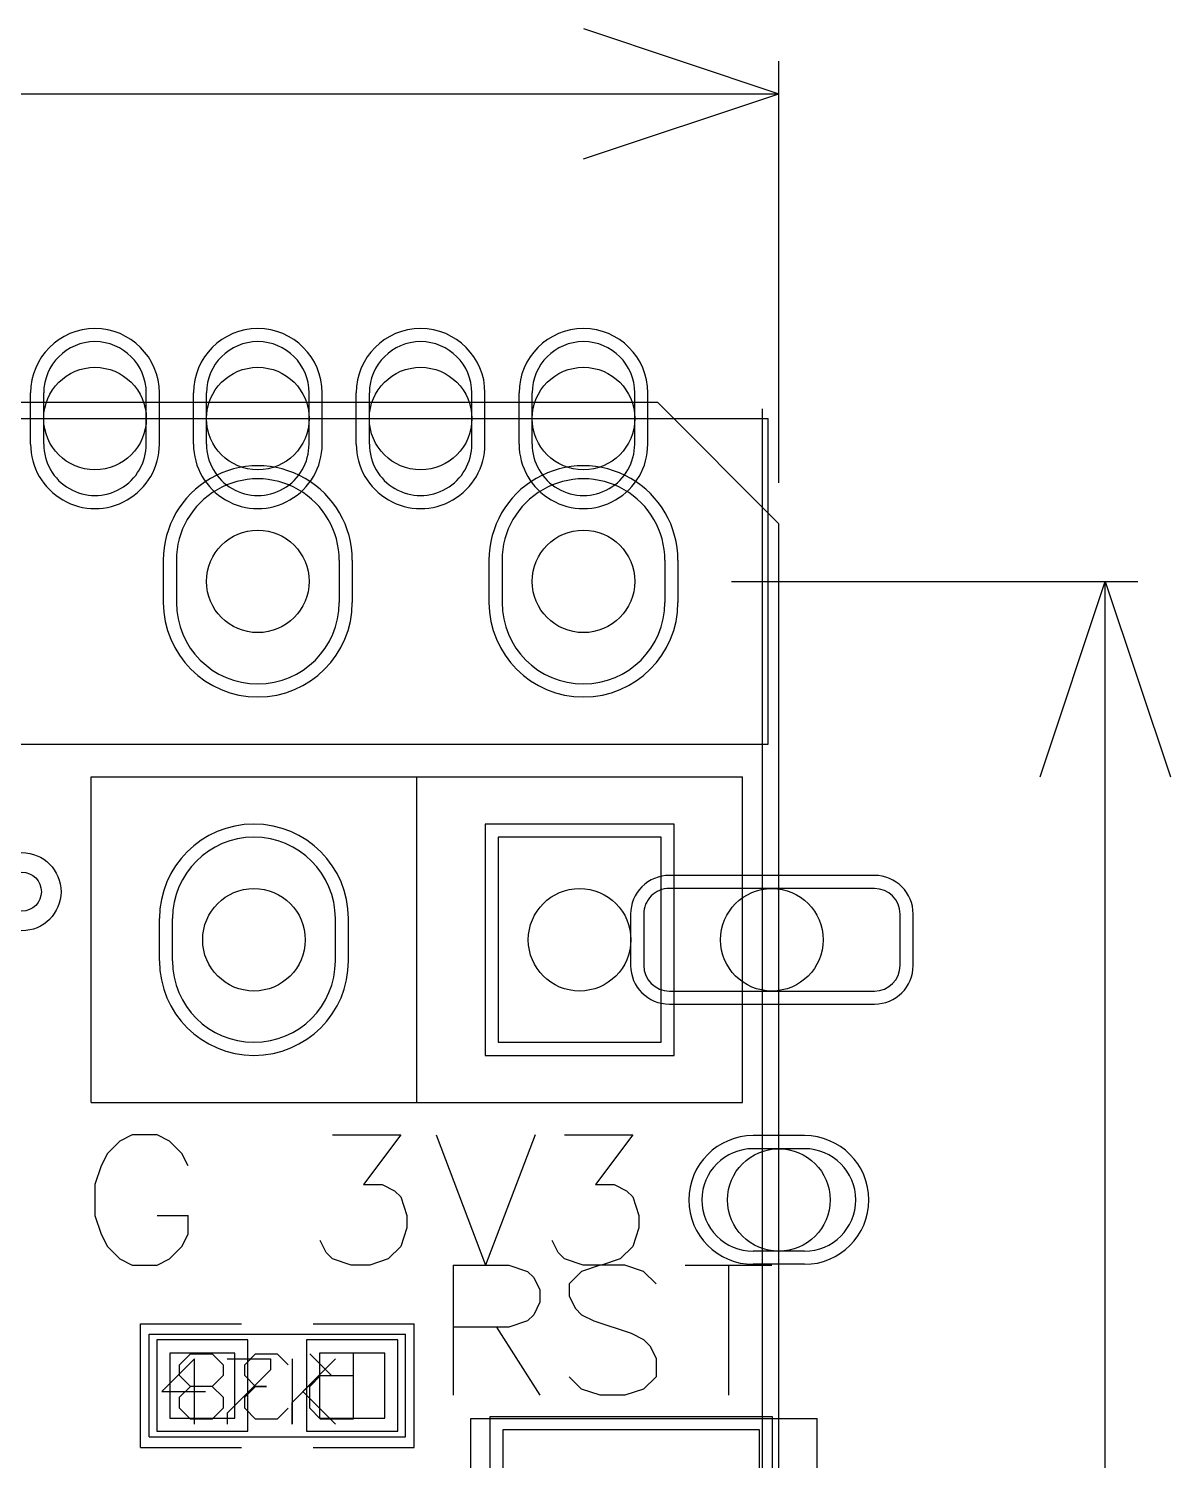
# Model space of a CAD drawing. Header units: millimetres. Extents: x 40.7 to 137.6, y 57.5 to 86.7.
# Drawn here: x 83.3 to 92.21, y 75.44 to 86.61 of the extents above; entities that cross this region are included whole.
import ezdxf

# ---------------------------------------------------------------- set-up
doc = ezdxf.new("R2010")
doc.units = ezdxf.units.MM
for name, color, linetype in [('BottomSolder', 6, 'Continuous'), ('DrillDrawing', 1, 'Continuous'), ('Mechanical1', 6, 'Continuous'), ('Mechanical13', 56, 'Continuous'), ('Mechanical15', 56, 'Continuous'), ('MultiLayer', 9, 'Continuous'), ('PadHoleLayer', 156, 'Continuous'), ('TopOverlay', 2, 'Continuous'), ('TopPaste', 8, 'Continuous'), ('TopSolder', 216, 'Continuous'), ('ViaHoleLayer', 16, 'Continuous')]:
    doc.layers.add(name, color=color, linetype=linetype)

# ---------------------------------------------------------------- blocks, each defined once
blk = doc.blocks.new('SIP1______1')
at = {"layer": 'BottomSolder'}
for p, q in [((-0.502, -0.2), (-0.502, 0.2)), ((0.502, -0.2), (0.502, 0.2))]:
    blk.add_line(p, q, dxfattribs=at)
for centre, start, end in [((0, 0.2), 0, 180), ((0, -0.2), 180, 0)]:
    blk.add_arc(centre, 0.502, start, end, dxfattribs=at)
at = {"layer": 'MultiLayer'}
for p, q in [((-0.4, -0.2), (-0.4, 0.2)), ((0.4, -0.2), (0.4, 0.2))]:
    blk.add_line(p, q, dxfattribs=at)
for centre, start, end in [((0, 0.2), 0, 180), ((0, -0.2), 180, 0)]:
    blk.add_arc(centre, 0.4, start, end, dxfattribs=at)
at = {"layer": 'PadHoleLayer'}
blk.add_circle((0, 0), 0.4, dxfattribs=at)
at = {"layer": 'TopSolder'}
for p, q in [((-0.502, -0.2), (-0.502, 0.2)), ((0.502, -0.2), (0.502, 0.2))]:
    blk.add_line(p, q, dxfattribs=at)
for centre, start, end in [((0, 0.2), 0, 180), ((0, -0.2), 180, 0)]:
    blk.add_arc(centre, 0.502, start, end, dxfattribs=at)
blk = doc.blocks.new('SIP30_15_1_27_4')
at = {"layer": 'BottomSolder'}
for p, q in [((31.248, 1.07), (31.248, 1.47)), ((32.252, 1.07), (32.252, 1.47)), ((32.518, 1.07), (32.518, 1.47)), ((33.522, 1.07), (33.522, 1.47)), ((33.788, 1.07), (33.788, 1.47)), ((34.792, 1.07), (34.792, 1.47)), ((35.058, 1.07), (35.058, 1.47)), ((36.062, 1.07), (36.062, 1.47)), ((32.283, 0.165), (32.283, -0.165)), ((33.757, 0.165), (33.757, -0.165)), ((34.823, 0.165), (34.823, -0.165)), ((36.297, 0.165), (36.297, -0.165))]:
    blk.add_line(p, q, dxfattribs=at)
for centre, radius, start, end in [((31.75, 1.47), 0.502, 0, 180), ((33.02, 1.47), 0.502, 0, 180), ((34.29, 1.47), 0.502, 0, 180), ((35.56, 1.47), 0.502, 0, 180), ((31.75, 1.07), 0.502, 180, 0), ((33.02, 1.07), 0.502, 180, 0), ((34.29, 1.07), 0.502, 180, 0), ((35.56, 1.07), 0.502, 180, 0), ((33.02, 0.165), 0.737, 360, 180), ((35.56, 0.165), 0.737, 360, 180), ((33.02, -0.165), 0.737, 180, 360), ((35.56, -0.165), 0.737, 180, 360)]:
    blk.add_arc(centre, radius, start, end, dxfattribs=at)
at = {"layer": 'MultiLayer'}
for p, q in [((31.35, 1.07), (31.35, 1.47)), ((32.15, 1.07), (32.15, 1.47)), ((32.62, 1.07), (32.62, 1.47)), ((33.42, 1.07), (33.42, 1.47)), ((33.89, 1.07), (33.89, 1.47)), ((34.69, 1.07), (34.69, 1.47)), ((35.16, 1.07), (35.16, 1.47)), ((35.96, 1.07), (35.96, 1.47)), ((32.385, 0.165), (32.385, -0.165)), ((33.655, 0.165), (33.655, -0.165)), ((34.925, 0.165), (34.925, -0.165)), ((36.195, 0.165), (36.195, -0.165))]:
    blk.add_line(p, q, dxfattribs=at)
for centre, radius, start, end in [((31.75, 1.47), 0.4, 0, 180), ((33.02, 1.47), 0.4, 0, 180), ((34.29, 1.47), 0.4, 0, 180), ((35.56, 1.47), 0.4, 0, 180), ((31.75, 1.07), 0.4, 180, 0), ((33.02, 1.07), 0.4, 180, 0), ((34.29, 1.07), 0.4, 180, 0), ((35.56, 1.07), 0.4, 180, 0), ((33.02, 0.165), 0.635, 360, 180), ((35.56, 0.165), 0.635, 360, 180), ((33.02, -0.165), 0.635, 180, 360), ((35.56, -0.165), 0.635, 180, 360)]:
    blk.add_arc(centre, radius, start, end, dxfattribs=at)
at = {"layer": 'PadHoleLayer'}
for centre in [(31.75, 1.27), (33.02, 1.27), (34.29, 1.27), (35.56, 1.27), (33.02, 0), (35.56, 0)]:
    blk.add_circle(centre, 0.4, dxfattribs=at)
at = {"layer": 'TopOverlay'}
for p, q in [((-1.27, 1.27), (37, 1.27)), ((37, -1.27), (37, 1.27)), ((-1.27, -1.27), (37, -1.27))]:
    blk.add_line(p, q, dxfattribs=at)
at = {"layer": 'TopSolder'}
for p, q in [((31.248, 1.07), (31.248, 1.47)), ((32.252, 1.07), (32.252, 1.47)), ((32.518, 1.07), (32.518, 1.47)), ((33.522, 1.07), (33.522, 1.47)), ((33.788, 1.07), (33.788, 1.47)), ((34.792, 1.07), (34.792, 1.47)), ((35.058, 1.07), (35.058, 1.47)), ((36.062, 1.07), (36.062, 1.47)), ((32.283, 0.165), (32.283, -0.165)), ((33.757, 0.165), (33.757, -0.165)), ((34.823, 0.165), (34.823, -0.165)), ((36.297, 0.165), (36.297, -0.165))]:
    blk.add_line(p, q, dxfattribs=at)
for centre, radius, start, end in [((31.75, 1.47), 0.502, 0, 180), ((33.02, 1.47), 0.502, 0, 180), ((34.29, 1.47), 0.502, 0, 180), ((35.56, 1.47), 0.502, 0, 180), ((31.75, 1.07), 0.502, 180, 0), ((33.02, 1.07), 0.502, 180, 0), ((34.29, 1.07), 0.502, 180, 0), ((35.56, 1.07), 0.502, 180, 0), ((33.02, 0.165), 0.737, 360, 180), ((35.56, 0.165), 0.737, 360, 180), ((33.02, -0.165), 0.737, 180, 360), ((35.56, -0.165), 0.737, 180, 360)]:
    blk.add_arc(centre, radius, start, end, dxfattribs=at)
blk = doc.blocks.new('SIP2_2_54_HALF_71')
at = {"layer": 'BottomSolder'}
for p, q in [((-0.737, 0.902), (-0.737, -0.902)), ((0.737, 0.902), (-0.737, 0.902)), ((0.737, -0.902), (0.737, 0.902)), ((-0.7, 0.502), (-2.3, 0.502)), ((-2.602, 0.2), (-2.602, -0.2)), ((-0.398, -0.2), (-0.398, 0.2)), ((1.803, 0.165), (1.803, -0.165)), ((3.277, 0.165), (3.277, -0.165)), ((-2.3, -0.502), (-0.7, -0.502)), ((-0.737, -0.902), (0.737, -0.902))]:
    blk.add_line(p, q, dxfattribs=at)
for centre, radius, start, end in [((2.54, 0.165), 0.737, 0, 180), ((-2.3, 0.2), 0.302, 90, 180), ((-0.7, 0.2), 0.302, 0, 90), ((-2.3, -0.2), 0.302, 180, 270), ((-0.7, -0.2), 0.302, 270, 0), ((2.54, -0.165), 0.737, 180, 0)]:
    blk.add_arc(centre, radius, start, end, dxfattribs=at)
at = {"layer": 'MultiLayer'}
for p, q in [((-0.635, 0.8), (-0.635, -0.8)), ((0.635, 0.8), (-0.635, 0.8)), ((0.635, -0.8), (0.635, 0.8)), ((-0.7, 0.4), (-2.3, 0.4)), ((-2.5, 0.2), (-2.5, -0.2)), ((-0.5, -0.2), (-0.5, 0.2)), ((1.905, 0.165), (1.905, -0.165)), ((3.175, 0.165), (3.175, -0.165)), ((-2.3, -0.4), (-0.7, -0.4)), ((-0.635, -0.8), (0.635, -0.8))]:
    blk.add_line(p, q, dxfattribs=at)
for centre, radius, start, end in [((2.54, 0.165), 0.635, 0, 180), ((-2.3, 0.2), 0.2, 90, 180), ((-0.7, 0.2), 0.2, 0, 90), ((-2.3, -0.2), 0.2, 180, 270), ((-0.7, -0.2), 0.2, 270, 0), ((2.54, -0.165), 0.635, 180, 0)]:
    blk.add_arc(centre, radius, start, end, dxfattribs=at)
at = {"layer": 'PadHoleLayer'}
for centre in [(-1.5, 0), (0, 0), (2.54, 0)]:
    blk.add_circle(centre, 0.4, dxfattribs=at)
at = {"layer": 'TopOverlay'}
for p, q in [((-1.27, 1.27), (-1.27, -1.27)), ((3.81, 1.27), (-1.27, 1.27)), ((1.27, 1.27), (1.27, -1.27)), ((3.81, 1.27), (3.81, -1.27)), ((3.81, -1.27), (-1.27, -1.27))]:
    blk.add_line(p, q, dxfattribs=at)
at = {"layer": 'TopSolder'}
for p, q in [((-0.737, 0.902), (-0.737, -0.902)), ((0.737, 0.902), (-0.737, 0.902)), ((0.737, -0.902), (0.737, 0.902)), ((-0.7, 0.502), (-2.3, 0.502)), ((-2.602, 0.2), (-2.602, -0.2)), ((-0.398, -0.2), (-0.398, 0.2)), ((1.803, 0.165), (1.803, -0.165)), ((3.277, 0.165), (3.277, -0.165)), ((-2.3, -0.502), (-0.7, -0.502)), ((-0.737, -0.902), (0.737, -0.902))]:
    blk.add_line(p, q, dxfattribs=at)
for centre, radius, start, end in [((2.54, 0.165), 0.737, 0, 180), ((-2.3, 0.2), 0.302, 90, 180), ((-0.7, 0.2), 0.302, 0, 90), ((-2.3, -0.2), 0.302, 180, 270), ((-0.7, -0.2), 0.302, 270, 0), ((2.54, -0.165), 0.737, 180, 0)]:
    blk.add_arc(centre, radius, start, end, dxfattribs=at)
blk = doc.blocks.new('USB_MICRO_98')
at = {"layer": 'BottomSolder'}
for centre in [(0, 2), (0, -2)]:
    blk.add_circle(centre, 0.427, dxfattribs=at)
at = {"layer": 'Mechanical13'}
for p, q in [((1.362, 1.892), (1.192, 1.892)), ((1.192, 1.892), (1.277, 1.892)), ((1.277, 1.892), (1.277, 1.469)), ((1.615, 1.892), (1.531, 1.807)), ((1.615, 1.384), (1.615, 1.892)), ((1.954, 1.807), (2.039, 1.892)), ((1.954, 1.469), (1.954, 1.807)), ((2.039, 1.892), (2.208, 1.892)), ((2.208, 1.892), (2.293, 1.807)), ((2.293, 1.807), (2.293, 1.469)), ((1.108, 1.384), (1.023, 1.469)), ((1.277, 1.469), (1.192, 1.384)), ((2.039, 1.384), (1.954, 1.469)), ((2.293, 1.469), (2.208, 1.384)), ((1.192, 1.384), (1.108, 1.384)), ((1.531, 1.384), (1.7, 1.384)), ((1.7, 1.384), (1.615, 1.384)), ((2.208, 1.384), (2.039, 1.384))]:
    blk.add_line(p, q, dxfattribs=at)
at = {"layer": 'Mechanical15'}
for p, q in [((1.331, 1.554), (1.246, 1.469)), ((1.246, 1.469), (1.246, 1.3)), ((1.754, 1.554), (1.331, 1.554)), ((1.246, 1.3), (1.331, 1.215)), ((1.331, 1.215), (1.754, 1.215)), ((1.246, 0.962), (1.331, 1.046)), ((1.585, 1.046), (1.5, 0.962)), ((1.669, 1.046), (1.585, 1.046)), ((1.754, 0.962), (1.669, 1.046)), ((1.246, 0.792), (1.246, 0.962)), ((1.5, 0.962), (1.5, 0.792)), ((1.754, 0.792), (1.754, 0.962)), ((1.331, 0.708), (1.246, 0.792)), ((1.5, 0.792), (1.415, 0.708)), ((1.669, 0.708), (1.754, 0.792)), ((1.415, 0.708), (1.331, 0.708)), ((1.754, 0.538), (1.246, 0.538)), ((1.246, 0.538), (1.246, 0.284)), ((1.5, 0.284), (1.5, 0.538)), ((1.5, 0.538), (1.5, 0.284)), ((1.754, 0.284), (1.754, 0.538)), ((1.246, 0.284), (1.331, 0.2)), ((1.415, 0.2), (1.5, 0.284)), ((1.5, 0.284), (1.585, 0.2)), ((1.669, 0.2), (1.754, 0.284)), ((1.331, 0.2), (1.415, 0.2)), ((1.585, 0.2), (1.669, 0.2)), ((1.161, 0.03), (1.161, -0.308)), ((1.246, -0.477), (1.754, -0.477)), ((1.754, -0.477), (1.585, -0.647)), ((1.585, -0.647), (1.754, -0.816)), ((1.754, -0.816), (1.246, -0.816)), ((1.246, -1.07), (1.246, -0.985)), ((1.246, -0.985), (1.246, -1.154)), ((1.754, -0.985), (1.754, -1.154)), ((1.754, -1.07), (1.246, -1.07)), ((1.754, -1.154), (1.754, -1.07)), ((1.331, -1.408), (1.246, -1.493)), ((1.669, -1.408), (1.331, -1.408)), ((1.754, -1.493), (1.669, -1.408)), ((1.246, -1.493), (1.246, -1.662)), ((1.754, -1.662), (1.754, -1.493)), ((1.246, -1.662), (1.331, -1.747)), ((1.669, -1.747), (1.754, -1.662)), ((1.246, -1.916), (1.754, -1.916)), ((1.415, -2.17), (1.415, -1.916)), ((1.754, -1.916), (1.754, -2.17)), ((1.415, -2.085), (1.246, -2.255)), ((1.5, -2.255), (1.415, -2.17)), ((1.754, -2.17), (1.669, -2.255)), ((1.669, -2.255), (1.5, -2.255)), ((1.331, -2.424), (1.246, -2.509)), ((1.669, -2.424), (1.331, -2.424)), ((1.754, -2.509), (1.669, -2.424)), ((1.246, -2.509), (1.246, -2.678)), ((1.754, -2.678), (1.754, -2.509)), ((1.246, -2.678), (1.331, -2.763)), ((1.669, -2.763), (1.754, -2.678)), ((1.331, -2.763), (1.669, -2.763))]:
    blk.add_line(p, q, dxfattribs=at)
at = {"layer": 'MultiLayer'}
for centre in [(0, 2), (0, -2)]:
    blk.add_circle(centre, 0.325, dxfattribs=at)
at = {"layer": 'PadHoleLayer'}
for centre in [(0, 2), (0, -2)]:
    blk.add_circle(centre, 0.325, dxfattribs=at)
at = {"layer": 'TopOverlay'}
for p, q in [((-3.6, 4.826), (-3.6, -4.9)), ((-0.9, 4.826), (-3.6, 4.826)), ((-0.9, 4.826), (-0.9, 4.126)), ((0.674, 4.126), (-0.9, 4.126)), ((0.7, 4.1), (0.7, 2)), ((1.4, 2), (0.7, 2)), ((1.4, 2), (1.4, -2)), ((0.8, -2), (0.8, -4.2)), ((1.4, -2), (0.8, -2)), ((-0.9, -4.2), (-0.9, -4.9)), ((0.8, -4.2), (-0.9, -4.2)), ((-2.15, -4.9), (-3.6, -4.9)), ((-0.9, -4.9), (-2.15, -4.9))]:
    blk.add_line(p, q, dxfattribs=at)
at = {"layer": 'TopPaste'}
for p, q in [((-3.15, 4.81), (-3.15, 2.81)), ((-1.15, 4.81), (-3.15, 4.81)), ((-1.15, 2.81), (-1.15, 4.81)), ((-3.15, 2.81), (-1.15, 2.81)), ((-0.225, 1.5), (-0.225, 1.1)), ((1.275, 1.5), (-0.225, 1.5)), ((1.275, 1.1), (1.275, 1.5)), ((-0.225, 1.1), (1.275, 1.1)), ((-0.225, 0.85), (-0.225, 0.45)), ((1.275, 0.85), (-0.225, 0.85)), ((1.275, 0.45), (1.275, 0.85)), ((-0.225, 0.45), (1.275, 0.45)), ((-0.229, 0.2), (-0.229, -0.2)), ((1.271, 0.2), (-0.229, 0.2)), ((1.271, -0.2), (1.271, 0.2)), ((-0.229, -0.2), (1.271, -0.2)), ((-0.225, -0.45), (-0.225, -0.85)), ((1.275, -0.45), (-0.225, -0.45)), ((1.275, -0.85), (1.275, -0.45)), ((-0.225, -0.85), (1.275, -0.85)), ((-0.225, -1.1), (-0.225, -1.5)), ((1.275, -1.1), (-0.225, -1.1)), ((1.275, -1.5), (1.275, -1.1)), ((-0.225, -1.5), (1.275, -1.5)), ((-3.15, -2.81), (-3.15, -4.81)), ((-1.15, -2.81), (-3.15, -2.81)), ((-1.15, -4.81), (-1.15, -2.81)), ((-3.15, -4.81), (-1.15, -4.81))]:
    blk.add_line(p, q, dxfattribs=at)
at = {"layer": 'TopSolder'}
for p, q in [((-3.252, 4.912), (-3.252, 2.708)), ((-1.048, 4.912), (-3.252, 4.912)), ((-1.048, 2.708), (-1.048, 4.912)), ((-3.252, 2.708), (-1.048, 2.708)), ((-0.327, 1.602), (-0.327, 0.998)), ((1.377, 1.602), (-0.327, 1.602)), ((1.377, 0.998), (1.377, 1.602)), ((-0.327, 0.998), (1.377, 0.998)), ((-0.327, 0.952), (-0.327, 0.348)), ((1.377, 0.952), (-0.327, 0.952)), ((1.377, 0.348), (1.377, 0.952)), ((-0.327, 0.348), (1.377, 0.348)), ((-0.331, 0.302), (-0.331, -0.302)), ((1.373, 0.302), (-0.331, 0.302)), ((1.373, -0.302), (1.373, 0.302)), ((-0.331, -0.302), (1.373, -0.302)), ((-0.327, -0.348), (-0.327, -0.952)), ((1.377, -0.348), (-0.327, -0.348)), ((1.377, -0.952), (1.377, -0.348)), ((-0.327, -0.952), (1.377, -0.952)), ((-0.327, -0.998), (-0.327, -1.602)), ((1.377, -0.998), (-0.327, -0.998)), ((1.377, -1.602), (1.377, -0.998)), ((-0.327, -1.602), (1.377, -1.602)), ((-3.252, -2.708), (-3.252, -4.912)), ((-1.048, -2.708), (-3.252, -2.708)), ((-1.048, -4.912), (-1.048, -2.708)), ((-3.252, -4.912), (-1.048, -4.912))]:
    blk.add_line(p, q, dxfattribs=at)
for centre in [(0, 2), (0, -2)]:
    blk.add_circle(centre, 0.427, dxfattribs=at)
blk = doc.blocks.new('0402R_105')
at = {"layer": 'Mechanical13'}
for p, q in [((1, 0.4), (-1, 0.4)), ((-1, 0.4), (-1, -0.4)), ((1, 0.4), (1, -0.4)), ((-0.592, -0.247), (-0.592, 0.261)), ((-0.592, 0.261), (-0.338, 0.261)), ((-0.338, 0.261), (-0.254, 0.176)), ((-0.085, 0.176), (0, 0.261)), ((0, 0.261), (0.169, 0.261)), ((0.169, 0.261), (0.254, 0.176)), ((0.423, 0.176), (0.508, 0.261)), ((0.508, 0.261), (0.677, 0.261)), ((0.677, 0.261), (0.762, 0.176)), ((-0.254, 0.176), (-0.254, 0.007)), ((0.254, 0.176), (0.254, 0.091)), ((0.423, 0.091), (0.423, 0.176)), ((0.762, 0.176), (0.762, 0.091)), ((-0.254, 0.007), (-0.338, -0.078)), ((0.169, 0.007), (0.085, 0.007)), ((0.085, 0.007), (0.169, 0.007)), ((0.254, 0.091), (0.169, 0.007)), ((0.169, 0.007), (0.254, -0.078)), ((0.508, 0.007), (0.423, 0.091)), ((0.423, -0.078), (0.508, 0.007)), ((0.508, 0.007), (0.677, 0.007)), ((0.762, 0.091), (0.677, 0.007)), ((0.677, 0.007), (0.762, -0.078)), ((-0.338, -0.078), (-0.592, -0.078)), ((-0.423, -0.078), (-0.254, -0.247)), ((0.254, -0.078), (0.254, -0.163)), ((0.423, -0.163), (0.423, -0.078)), ((0.762, -0.078), (0.762, -0.163)), ((0, -0.247), (-0.085, -0.163)), ((0.254, -0.163), (0.169, -0.247)), ((0.508, -0.247), (0.423, -0.163)), ((0.762, -0.163), (0.677, -0.247)), ((0.169, -0.247), (0, -0.247)), ((0.677, -0.247), (0.508, -0.247)), ((1, -0.4), (-1, -0.4))]:
    blk.add_line(p, q, dxfattribs=at)
at = {"layer": 'Mechanical15'}
for p, q in [((-1, 0.4), (-1, -0.4)), ((1, 0.4), (-1, 0.4)), ((1, 0.4), (1, -0.4)), ((-0.2, 0.046), (-0.454, 0.3)), ((-0.116, -0.208), (-0.116, 0.3)), ((-0.116, 0.3), (-0.116, 0.131)), ((0.392, 0.215), (0.392, 0.3)), ((0.646, 0.3), (0.646, -0.208)), ((-0.116, 0.131), (-0.454, -0.208)), ((0.054, -0.123), (0.392, 0.215)), ((-0.454, -0.208), (-0.2, 0.046)), ((0.9, 0.046), (0.561, 0.046)), ((0.646, -0.208), (0.9, 0.046)), ((0.054, -0.208), (0.054, -0.123)), ((0.392, -0.208), (0.054, -0.208)), ((1, -0.4), (-1, -0.4))]:
    blk.add_line(p, q, dxfattribs=at)
at = {"layer": 'TopOverlay'}
for p, q in [((-1.067, 0.483), (-1.067, -0.483)), ((-0.279, 0.483), (-1.067, 0.483)), ((1.067, 0.483), (0.279, 0.483)), ((1.067, 0.483), (1.067, -0.483)), ((-0.279, -0.483), (-1.067, -0.483)), ((1.067, -0.483), (0.279, -0.483))]:
    blk.add_line(p, q, dxfattribs=at)
at = {"layer": 'TopPaste'}
for p, q in [((-0.838, 0.254), (-0.838, -0.254)), ((-0.33, 0.254), (-0.838, 0.254)), ((-0.33, -0.254), (-0.33, 0.254)), ((0.33, 0.254), (0.33, -0.254)), ((0.838, 0.254), (0.33, 0.254)), ((0.838, -0.254), (0.838, 0.254)), ((-0.838, -0.254), (-0.33, -0.254)), ((0.33, -0.254), (0.838, -0.254))]:
    blk.add_line(p, q, dxfattribs=at)
at = {"layer": 'TopSolder'}
for p, q in [((-0.94, 0.356), (-0.94, -0.356)), ((-0.229, 0.356), (-0.94, 0.356)), ((-0.229, -0.356), (-0.229, 0.356)), ((0.229, 0.356), (0.229, -0.356)), ((0.94, 0.356), (0.229, 0.356)), ((0.94, -0.356), (0.94, 0.356)), ((-0.94, -0.356), (-0.229, -0.356)), ((0.229, -0.356), (0.94, -0.356))]:
    blk.add_line(p, q, dxfattribs=at)

msp = doc.modelspace()

# ---------------------------------------------------------------- linework, layer by layer
at = {"layer": 'DrillDrawing'}
msp.add_circle((83.25, 79.875), 0.152, dxfattribs=at)
at = {"layer": 'Mechanical1'}
for p, q in [((44.5, 83.693), (88.207, 83.693)), ((88.207, 83.693), (89.154, 82.746)), ((89.154, 59.054), (89.154, 82.746))]:
    msp.add_line(p, q, dxfattribs=at)
at = {"layer": 'MultiLayer'}
msp.add_circle((83.25, 79.875), 0.305, dxfattribs=at)
at = {"layer": 'TopOverlay'}
for p, q in [((87.63, 86.608), (89.154, 86.1)), ((89.154, 83.064), (89.154, 86.354)), ((70.255, 86.1), (89.154, 86.1)), ((87.63, 85.592), (89.154, 86.1)), ((89.027, 58.166), (89.027, 83.642)), ((88.786, 82.296), (91.954, 82.296)), ((91.192, 80.772), (91.7, 82.296)), ((91.7, 74.294), (91.7, 82.296)), ((91.7, 82.296), (92.208, 80.772)), ((84.11, 77.978), (84.013, 77.929)), ((84.304, 77.978), (84.11, 77.978)), ((84.4, 77.929), (84.304, 77.978)), ((85.673, 77.978), (86.205, 77.978)), ((86.205, 77.978), (85.914, 77.591)), ((86.48, 77.978), (86.867, 76.962)), ((87.254, 77.978), (86.867, 76.962)), ((87.482, 77.978), (88.014, 77.978)), ((88.014, 77.978), (87.724, 77.591)), ((84.013, 77.929), (83.917, 77.833)), ((84.497, 77.833), (84.4, 77.929)), ((83.917, 77.833), (83.868, 77.736)), ((84.546, 77.736), (84.497, 77.833)), ((83.868, 77.736), (83.82, 77.591)), ((83.82, 77.591), (83.82, 77.349)), ((85.914, 77.591), (86.06, 77.591)), ((86.06, 77.591), (86.156, 77.542)), ((86.156, 77.542), (86.205, 77.494)), ((87.724, 77.591), (87.869, 77.591)), ((87.869, 77.591), (87.965, 77.542)), ((87.965, 77.542), (88.014, 77.494)), ((86.205, 77.494), (86.253, 77.349)), ((88.014, 77.494), (88.062, 77.349)), ((83.82, 77.349), (83.868, 77.204)), ((84.304, 77.349), (84.546, 77.349)), ((84.546, 77.204), (84.546, 77.349)), ((86.253, 77.349), (86.253, 77.252)), ((88.062, 77.349), (88.062, 77.252)), ((83.868, 77.204), (83.917, 77.107)), ((84.497, 77.107), (84.546, 77.204)), ((86.253, 77.252), (86.205, 77.107)), ((88.062, 77.252), (88.014, 77.107)), ((83.917, 77.107), (84.013, 77.01)), ((84.4, 77.01), (84.497, 77.107)), ((85.624, 77.059), (85.576, 77.155)), ((86.205, 77.107), (86.108, 77.01)), ((87.433, 77.059), (87.385, 77.155)), ((88.014, 77.107), (87.917, 77.01)), ((84.013, 77.01), (84.11, 76.962)), ((84.11, 76.962), (84.304, 76.962)), ((84.304, 76.962), (84.4, 77.01)), ((85.673, 77.01), (85.624, 77.059)), ((85.818, 76.962), (85.673, 77.01)), ((85.963, 76.962), (85.818, 76.962)), ((86.108, 77.01), (85.963, 76.962)), ((86.614, 76.962), (86.614, 75.946)), ((86.614, 76.962), (87.049, 76.962)), ((87.049, 76.962), (87.194, 76.913)), ((87.482, 77.01), (87.433, 77.059)), ((87.627, 76.962), (87.482, 77.01)), ((87.76, 76.962), (87.615, 76.913)), ((87.772, 76.962), (87.627, 76.962)), ((87.954, 76.962), (87.76, 76.962)), ((87.917, 77.01), (87.772, 76.962)), ((88.099, 76.913), (87.954, 76.962)), ((88.423, 76.962), (89.1, 76.962)), ((88.762, 76.962), (88.762, 75.946)), ((87.194, 76.913), (87.243, 76.865)), ((87.243, 76.865), (87.291, 76.768)), ((87.615, 76.913), (87.519, 76.817)), ((88.196, 76.817), (88.099, 76.913)), ((87.291, 76.768), (87.291, 76.672)), ((87.519, 76.817), (87.519, 76.72)), ((87.291, 76.672), (87.243, 76.575)), ((87.519, 76.72), (87.567, 76.623)), ((87.567, 76.623), (87.615, 76.575)), ((87.194, 76.526), (87.049, 76.478)), ((87.243, 76.575), (87.194, 76.526)), ((87.615, 76.575), (87.712, 76.526)), ((87.712, 76.526), (88.002, 76.43)), ((87.049, 76.478), (86.614, 76.478)), ((86.953, 76.478), (87.291, 75.946)), ((88.002, 76.43), (88.099, 76.381)), ((88.099, 76.381), (88.147, 76.333)), ((88.147, 76.333), (88.196, 76.236)), ((88.196, 76.236), (88.196, 76.091)), ((87.615, 75.994), (87.519, 76.091)), ((88.196, 76.091), (88.099, 75.994)), ((87.76, 75.946), (87.615, 75.994)), ((88.099, 75.994), (87.954, 75.946)), ((87.954, 75.946), (87.76, 75.946))]:
    msp.add_line(p, q, dxfattribs=at)
at = {"layer": 'ViaHoleLayer'}
msp.add_circle((83.25, 79.875), 0.152, dxfattribs=at)

# ---------------------------------------------------------------- block references
for name, p, rotation in [('SIP30_15_1_27_4', (52.07, 82.296), 360), ('SIP2_2_54_HALF_71', (87.6, 79.5), 180), ('SIP1______1', (89.154, 77.47), 90), ('0402R_105', (85.242, 76.022), 180), ('USB_MICRO_98', (85.852, 70.866), 180)]:
    msp.add_blockref(name, p, dxfattribs=dict(rotation=rotation))

doc.saveas('drawing.dxf')
